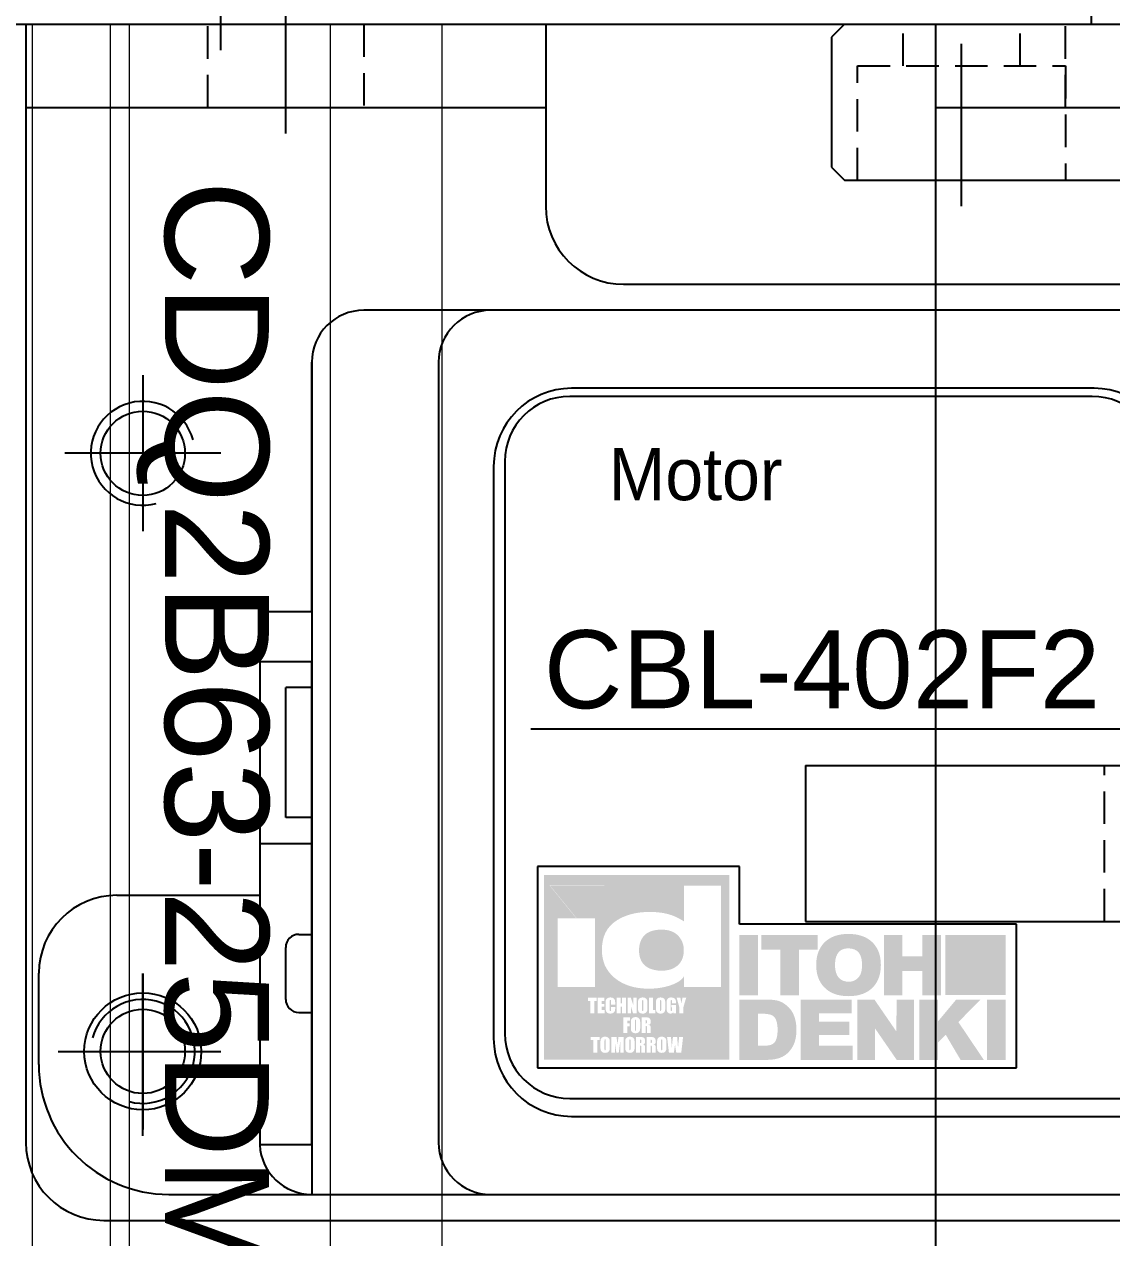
# Model space of a CAD drawing. Header units: inches. Extents: x 0 to 77285, y -118 to 40065.
# Drawn here: x 23759.43 to 23801.27, y 2484.17 to 2530.84 of the extents above; entities that cross this region are included whole.
import ezdxf
from ezdxf.enums import TextEntityAlignment as Align

# ---------------------------------------------------------------- set-up
doc = ezdxf.new("R2010")
doc.units = ezdxf.units.IN
doc.header["$LTSCALE"] = 5
doc.header["$MEASUREMENT"] = 0
doc.linetypes.add('CENTER', pattern=[2, 1.25, -0.25, 0.25, -0.25])
doc.linetypes.add('HIDDEN', pattern=[0.375, 0.25, -0.125])
for name, color, linetype in [('11', 1, 'CENTER'), ('22', 2, 'HIDDEN'), ('44', 4, 'Continuous'), ('77', 40, 'HIDDEN'), ('99', 181, 'Continuous'), ('BOM-T', 4, 'Continuous'), ('T', 3, 'Continuous'), ('Y', 60, 'Continuous')]:
    doc.layers.add(name, color=color, linetype=linetype)
doc.layers.add('88', color=35, linetype='Continuous', lineweight=5)
doc.styles.add('SCI', font='')
doc.styles.get("Standard").update_dxf_attribs({"font": 'arial.ttf'})
doc.styles.get('SCI').set_extended_font_data('Gulim')

# ---------------------------------------------------------------- blocks, each defined once
blk = doc.blocks.new('A$C362a6d6b')
for p, q in [((-15, 0), (15, 0)), ((-15, 0), (-15, -6)), ((15, 0), (15, -6)), ((-15, -6), (15, -6))]:
    blk.add_line(p, q)
at = {"layer": '11'}
blk.add_line((0, 1), (0, -7), dxfattribs=at)
at = {"layer": '22'}
for p, q in [((-3.5, -6), (-3.5, 0)), ((3.5, 0), (3.5, -6))]:
    blk.add_line(p, q, dxfattribs=at)
blk = doc.blocks.new('A$C323c1dae')
for p, q in [((-38.5, 0), (38.5, 0)), ((-38.5, 0), (38.5, 0)), ((22.75, 0), (22.75, -71)), ((25.75, 0), (25.75, -71)), ((26.479, 0), (26.479, -71)), ((34.205, 0), (34.205, -71)), ((38.5, 0), (38.5, -71)), ((38.5, 0), (38.5, -71))]:
    blk.add_line(p, q)
at = {"layer": 'BOM-T', "color": 4}
blk.add_text('CDQ2B63-25DMZ-A93L', height=4, rotation=270, dxfattribs=at).set_placement((29.852, -6), align=Align.MIDDLE_LEFT)
blk = doc.blocks.new('A$Ccf0fb916')
for p, q in [((-24, 5.5), (-23.5, 6)), ((-23.5, 6), (23.5, 6)), ((-24, 0.5), (-24, 5.5)), ((-23.5, 0), (-24, 0.5))]:
    blk.add_line(p, q)
at = {"layer": '11'}
blk.add_line((-19, 7), (-19, -1), dxfattribs=at)
at = {"layer": '22'}
for p, q in [((-23, 6), (-23, 1.6)), ((-15, 1.6), (-15, 6)), ((-23, 1.6), (-15, 1.6)), ((-21.25, 1.6), (-21.25, 0)), ((-16.75, 1.6), (-16.75, 0))]:
    blk.add_line(p, q, dxfattribs=at)
blk = doc.blocks.new('A$C8b1ceeae')
for p, q in [((-10, 0), (10, 0)), ((-10, 0), (-10, -43)), ((10, 0), (10, -7)), ((-10, -3.2), (10, -3.2)), ((13, -10), (97, -10)), ((-7, -46), (117, -46))]:
    blk.add_line(p, q)
for centre in [(-5.5, -16.5), (-5.5, -39.5)]:
    blk.add_circle(centre, 1.621)
for centre in [(13, -7), (-7, -43)]:
    blk.add_arc(centre, 3, 180, 270)
at = {"layer": '11'}
for p, q in [((0, -4.2), (0, 1)), ((-5.5, -13.5), (-5.5, -19.5)), ((-2.5, -16.5), (-8.5, -16.5)), ((-5.5, -36.5), (-5.5, -42.5)), ((-8.5, -39.5), (-2.5, -39.5))]:
    blk.add_line(p, q, dxfattribs=at)
at = {"layer": '22'}
for p, q in [((-3, -3.2), (-3, 0)), ((3, 0), (3, -3.2))]:
    blk.add_line(p, q, dxfattribs=at)
at = {"layer": 'T'}
for centre, start, end in [((-5.5, -16.5), 15, 285), ((-5.5, -39.5), 255, 165)]:
    blk.add_arc(centre, 2, start, end, dxfattribs=at)
blk = doc.blocks.new('A$C9c3b0687E')
h = blk.add_hatch(color=256)
edge = h.paths.add_edge_path(flags=16)
edge.add_spline(control_points=[(17.76, 6.383), (17.76, 6.383), (15.649, 6.383), (15.649, 6.383), (15.649, 6.383), (16.673, 5.127), (16.673, 5.127), (16.673, 5.127), (17.76, 6.383), (17.76, 6.383)], knot_values=[0, 0, 0, 0, 1, 1, 1, 2, 2, 2, 3, 3, 3, 3], degree=3, periodic=0)
edge = h.paths.add_edge_path(flags=16)
edge.add_spline(control_points=[(22.247, 2.476), (22.247, 2.476), (22.247, 6.379), (22.247, 6.379), (22.247, 6.379), (20.825, 6.379), (20.825, 6.379), (20.825, 6.379), (20.825, 4.998), (20.825, 4.998), (20.652, 5.102), (20.498, 5.184), (20.344, 5.238), (20.103, 5.32), (19.821, 5.363), (19.504, 5.363), (18.998, 5.363), (18.578, 5.254), (18.243, 5.042), (17.832, 4.786), (17.664, 4.398), (17.664, 3.902), (17.664, 3.466), (17.806, 3.119), (18.141, 2.835), (18.475, 2.552), (18.921, 2.411), (19.469, 2.411), (19.821, 2.411), (20.138, 2.47), (20.421, 2.585), (20.592, 2.656), (20.755, 2.759), (20.82, 2.89), (20.82, 2.89), (20.82, 2.476), (20.82, 2.476), (20.82, 2.476), (22.247, 2.476), (22.247, 2.476)], knot_values=[0, 0, 0, 0, 1, 1, 1, 2, 2, 2, 3, 3, 3, 4, 4, 4, 5, 5, 5, 6, 6, 6, 7, 7, 7, 8, 8, 8, 9, 9, 9, 10, 10, 10, 11, 11, 11, 12, 12, 12, 13, 13, 13, 13], degree=3, periodic=0)
edge = h.paths.add_edge_path(flags=16)
edge.add_spline(control_points=[(20.592, 4.454), (20.438, 4.606), (20.232, 4.682), (19.958, 4.682), (19.666, 4.682), (19.452, 4.611), (19.306, 4.47), (19.161, 4.323), (19.092, 4.127), (19.092, 3.882), (19.092, 3.566), (19.212, 3.342), (19.443, 3.217), (19.589, 3.141), (19.761, 3.103), (19.958, 3.103), (20.164, 3.103), (20.344, 3.146), (20.489, 3.239), (20.704, 3.375), (20.815, 3.593), (20.815, 3.892), (20.815, 4.116), (20.738, 4.301), (20.592, 4.454)], knot_values=[0, 0, 0, 0, 1, 1, 1, 2, 2, 2, 3, 3, 3, 4, 4, 4, 5, 5, 5, 6, 6, 6, 7, 7, 7, 8, 8, 8, 8], degree=3, periodic=0)
edge = h.paths.add_edge_path(flags=16)
edge.add_spline(control_points=[(15.957, 2.474), (15.957, 2.474), (17.397, 2.474), (17.397, 2.474), (17.397, 2.474), (17.397, 5.12), (17.397, 5.12), (17.397, 5.12), (15.957, 5.12), (15.957, 5.12), (15.957, 5.12), (15.957, 2.474), (15.957, 2.474)], knot_values=[0, 0, 0, 0, 1, 1, 1, 2, 2, 2, 3, 3, 3, 4, 4, 4, 4], degree=3, periodic=0)
edge = h.paths.add_edge_path(flags=16)
edge.add_spline(control_points=[(20.635, 0.552), (20.616, 0.414), (20.602, 0.272), (20.592, 0.127), (20.592, 0.127), (20.574, 0.355), (20.574, 0.355), (20.564, 0.468), (20.559, 0.534), (20.558, 0.552), (20.558, 0.552), (20.397, 0.552), (20.397, 0.552), (20.375, 0.383), (20.36, 0.246), (20.354, 0.142), (20.354, 0.142), (20.338, 0.344), (20.338, 0.344), (20.338, 0.344), (20.322, 0.552), (20.322, 0.552), (20.322, 0.552), (20.171, 0.552), (20.171, 0.552), (20.171, 0.552), (20.241, -0.045), (20.241, -0.045), (20.241, -0.045), (20.433, -0.045), (20.433, -0.045), (20.455, 0.114), (20.47, 0.218), (20.477, 0.269), (20.491, 0.151), (20.506, 0.047), (20.524, -0.045), (20.524, -0.045), (20.717, -0.045), (20.717, -0.045), (20.717, -0.045), (20.786, 0.552), (20.786, 0.552), (20.786, 0.552), (20.635, 0.552), (20.635, 0.552)], knot_values=[0, 0, 0, 0, 1, 1, 1, 2, 2, 2, 3, 3, 3, 4, 4, 4, 5, 5, 5, 6, 6, 6, 7, 7, 7, 8, 8, 8, 9, 9, 9, 10, 10, 10, 11, 11, 11, 12, 12, 12, 13, 13, 13, 14, 14, 14, 15, 15, 15, 15], degree=3, periodic=0)
edge = h.paths.add_edge_path(flags=16)
edge.add_spline(control_points=[(20.145, 0.304), (20.145, 0.366), (20.144, 0.409), (20.141, 0.433), (20.138, 0.458), (20.129, 0.481), (20.113, 0.501), (20.098, 0.522), (20.077, 0.538), (20.052, 0.548), (20.026, 0.559), (19.997, 0.564), (19.965, 0.564), (19.932, 0.564), (19.902, 0.559), (19.877, 0.548), (19.851, 0.536), (19.831, 0.521), (19.816, 0.5), (19.802, 0.479), (19.793, 0.457), (19.79, 0.432), (19.787, 0.407), (19.786, 0.364), (19.786, 0.304), (19.786, 0.304), (19.786, 0.203), (19.786, 0.203), (19.786, 0.141), (19.787, 0.098), (19.79, 0.074), (19.793, 0.049), (19.802, 0.026), (19.818, 0.006), (19.833, -0.015), (19.854, -0.031), (19.879, -0.041), (19.905, -0.052), (19.933, -0.057), (19.965, -0.057), (19.999, -0.057), (20.029, -0.052), (20.054, -0.041), (20.079, -0.029), (20.099, -0.014), (20.114, 0.007), (20.129, 0.028), (20.138, 0.05), (20.141, 0.075), (20.144, 0.1), (20.145, 0.143), (20.145, 0.203), (20.145, 0.203), (20.145, 0.304), (20.145, 0.304)], knot_values=[0, 0, 0, 0, 1, 1, 1, 2, 2, 2, 3, 3, 3, 4, 4, 4, 5, 5, 5, 6, 6, 6, 7, 7, 7, 8, 8, 8, 9, 9, 9, 10, 10, 10, 11, 11, 11, 12, 12, 12, 13, 13, 13, 14, 14, 14, 15, 15, 15, 16, 16, 16, 17, 17, 17, 18, 18, 18, 18], degree=3, periodic=0)
edge = h.paths.add_edge_path(flags=16)
edge.add_spline(control_points=[(19.99, 0.398), (19.99, 0.426), (19.988, 0.444), (19.985, 0.452), (19.982, 0.459), (19.976, 0.463), (19.966, 0.463), (19.958, 0.463), (19.952, 0.46), (19.947, 0.454), (19.943, 0.448), (19.941, 0.429), (19.941, 0.398), (19.941, 0.398), (19.941, 0.12), (19.941, 0.12), (19.941, 0.085), (19.942, 0.064), (19.945, 0.056), (19.948, 0.048), (19.955, 0.044), (19.965, 0.044), (19.976, 0.044), (19.982, 0.048), (19.986, 0.058), (19.988, 0.067), (19.99, 0.089), (19.99, 0.124), (19.99, 0.124), (19.99, 0.398), (19.99, 0.398)], knot_values=[0, 0, 0, 0, 1, 1, 1, 2, 2, 2, 3, 3, 3, 4, 4, 4, 5, 5, 5, 6, 6, 6, 7, 7, 7, 8, 8, 8, 9, 9, 9, 10, 10, 10, 10], degree=3, periodic=0)
edge = h.paths.add_edge_path(flags=16)
edge.add_spline(control_points=[(19.385, -0.045), (19.385, -0.045), (19.54, -0.045), (19.54, -0.045), (19.54, -0.045), (19.54, 0.224), (19.54, 0.224), (19.561, 0.224), (19.574, 0.22), (19.579, 0.212), (19.584, 0.205), (19.586, 0.185), (19.586, 0.153), (19.586, 0.153), (19.586, -0.045), (19.586, -0.045), (19.586, -0.045), (19.731, -0.045), (19.731, -0.045), (19.731, -0.045), (19.731, 0.112), (19.731, 0.112), (19.731, 0.16), (19.729, 0.19), (19.727, 0.2), (19.724, 0.211), (19.717, 0.223), (19.707, 0.235), (19.696, 0.248), (19.676, 0.258), (19.645, 0.266), (19.679, 0.269), (19.702, 0.279), (19.713, 0.295), (19.725, 0.311), (19.731, 0.342), (19.731, 0.388), (19.731, 0.439), (19.722, 0.477), (19.706, 0.5), (19.69, 0.523), (19.669, 0.538), (19.643, 0.543), (19.617, 0.549), (19.567, 0.552), (19.494, 0.552), (19.494, 0.552), (19.385, 0.552), (19.385, 0.552), (19.385, 0.552), (19.385, -0.045), (19.385, -0.045)], knot_values=[0, 0, 0, 0, 1, 1, 1, 2, 2, 2, 3, 3, 3, 4, 4, 4, 5, 5, 5, 6, 6, 6, 7, 7, 7, 8, 8, 8, 9, 9, 9, 10, 10, 10, 11, 11, 11, 12, 12, 12, 13, 13, 13, 14, 14, 14, 15, 15, 15, 16, 16, 16, 17, 17, 17, 17], degree=3, periodic=0)
edge = h.paths.add_edge_path()
edge.add_spline(control_points=[(19.576, 0.441), (19.583, 0.435), (19.586, 0.422), (19.586, 0.403), (19.586, 0.403), (19.586, 0.37), (19.586, 0.37), (19.586, 0.344), (19.583, 0.328), (19.576, 0.323), (19.569, 0.319), (19.557, 0.316), (19.54, 0.316), (19.54, 0.316), (19.54, 0.45), (19.54, 0.45), (19.557, 0.45), (19.57, 0.447), (19.576, 0.441)], knot_values=[0, 0, 0, 0, 1, 1, 1, 2, 2, 2, 3, 3, 3, 4, 4, 4, 5, 5, 5, 6, 6, 6, 6], degree=3, periodic=0)
edge = h.paths.add_edge_path(flags=16)
edge.add_spline(control_points=[(18.978, -0.045), (18.978, -0.045), (19.133, -0.045), (19.133, -0.045), (19.133, -0.045), (19.133, 0.224), (19.133, 0.224), (19.154, 0.224), (19.167, 0.22), (19.172, 0.212), (19.177, 0.205), (19.18, 0.185), (19.18, 0.153), (19.18, 0.153), (19.18, -0.045), (19.18, -0.045), (19.18, -0.045), (19.324, -0.045), (19.324, -0.045), (19.324, -0.045), (19.324, 0.112), (19.324, 0.112), (19.324, 0.16), (19.323, 0.19), (19.32, 0.2), (19.318, 0.211), (19.311, 0.223), (19.3, 0.235), (19.29, 0.248), (19.269, 0.258), (19.239, 0.266), (19.272, 0.269), (19.295, 0.279), (19.307, 0.295), (19.318, 0.311), (19.324, 0.342), (19.324, 0.388), (19.324, 0.439), (19.316, 0.477), (19.3, 0.5), (19.283, 0.523), (19.262, 0.538), (19.236, 0.543), (19.21, 0.549), (19.161, 0.552), (19.088, 0.552), (19.088, 0.552), (18.978, 0.552), (18.978, 0.552), (18.978, 0.552), (18.978, -0.045), (18.978, -0.045)], knot_values=[0, 0, 0, 0, 1, 1, 1, 2, 2, 2, 3, 3, 3, 4, 4, 4, 5, 5, 5, 6, 6, 6, 7, 7, 7, 8, 8, 8, 9, 9, 9, 10, 10, 10, 11, 11, 11, 12, 12, 12, 13, 13, 13, 14, 14, 14, 15, 15, 15, 16, 16, 16, 17, 17, 17, 17], degree=3, periodic=0)
edge = h.paths.add_edge_path()
edge.add_spline(control_points=[(19.17, 0.441), (19.176, 0.435), (19.18, 0.422), (19.18, 0.403), (19.18, 0.403), (19.18, 0.37), (19.18, 0.37), (19.18, 0.344), (19.176, 0.328), (19.169, 0.323), (19.162, 0.319), (19.15, 0.316), (19.133, 0.316), (19.133, 0.316), (19.133, 0.45), (19.133, 0.45), (19.151, 0.45), (19.163, 0.447), (19.17, 0.441)], knot_values=[0, 0, 0, 0, 1, 1, 1, 2, 2, 2, 3, 3, 3, 4, 4, 4, 5, 5, 5, 6, 6, 6, 6], degree=3, periodic=0)
edge = h.paths.add_edge_path(flags=16)
edge.add_spline(control_points=[(18.92, 0.304), (18.92, 0.366), (18.918, 0.409), (18.915, 0.433), (18.912, 0.458), (18.903, 0.481), (18.888, 0.501), (18.872, 0.522), (18.852, 0.538), (18.826, 0.548), (18.801, 0.559), (18.772, 0.564), (18.74, 0.564), (18.706, 0.564), (18.677, 0.559), (18.651, 0.548), (18.626, 0.536), (18.606, 0.521), (18.591, 0.5), (18.576, 0.479), (18.567, 0.457), (18.564, 0.432), (18.562, 0.407), (18.56, 0.364), (18.56, 0.304), (18.56, 0.304), (18.56, 0.203), (18.56, 0.203), (18.56, 0.141), (18.562, 0.098), (18.565, 0.074), (18.568, 0.049), (18.577, 0.026), (18.592, 0.006), (18.608, -0.015), (18.628, -0.031), (18.654, -0.041), (18.679, -0.052), (18.708, -0.057), (18.74, -0.057), (18.774, -0.057), (18.803, -0.052), (18.829, -0.041), (18.854, -0.029), (18.874, -0.014), (18.889, 0.007), (18.904, 0.028), (18.913, 0.05), (18.916, 0.075), (18.918, 0.1), (18.92, 0.143), (18.92, 0.203), (18.92, 0.203), (18.92, 0.304), (18.92, 0.304)], knot_values=[0, 0, 0, 0, 1, 1, 1, 2, 2, 2, 3, 3, 3, 4, 4, 4, 5, 5, 5, 6, 6, 6, 7, 7, 7, 8, 8, 8, 9, 9, 9, 10, 10, 10, 11, 11, 11, 12, 12, 12, 13, 13, 13, 14, 14, 14, 15, 15, 15, 16, 16, 16, 17, 17, 17, 18, 18, 18, 18], degree=3, periodic=0)
edge = h.paths.add_edge_path(flags=16)
edge.add_spline(control_points=[(18.764, 0.398), (18.764, 0.426), (18.763, 0.444), (18.76, 0.452), (18.757, 0.459), (18.75, 0.463), (18.741, 0.463), (18.733, 0.463), (18.726, 0.46), (18.722, 0.454), (18.718, 0.448), (18.716, 0.429), (18.716, 0.398), (18.716, 0.398), (18.716, 0.12), (18.716, 0.12), (18.716, 0.085), (18.717, 0.064), (18.72, 0.056), (18.723, 0.048), (18.729, 0.044), (18.74, 0.044), (18.75, 0.044), (18.757, 0.048), (18.76, 0.058), (18.763, 0.067), (18.764, 0.089), (18.764, 0.124), (18.764, 0.124), (18.764, 0.398), (18.764, 0.398)], knot_values=[0, 0, 0, 0, 1, 1, 1, 2, 2, 2, 3, 3, 3, 4, 4, 4, 5, 5, 5, 6, 6, 6, 7, 7, 7, 8, 8, 8, 9, 9, 9, 10, 10, 10, 10], degree=3, periodic=0)
edge = h.paths.add_edge_path(flags=16)
edge.add_spline(control_points=[(18.3, 0.552), (18.3, 0.552), (18.265, 0.273), (18.265, 0.273), (18.265, 0.273), (18.243, 0.425), (18.243, 0.425), (18.236, 0.473), (18.23, 0.516), (18.224, 0.552), (18.224, 0.552), (18.025, 0.552), (18.025, 0.552), (18.025, 0.552), (18.025, -0.045), (18.025, -0.045), (18.025, -0.045), (18.161, -0.045), (18.161, -0.045), (18.161, -0.045), (18.162, 0.35), (18.162, 0.35), (18.162, 0.35), (18.218, -0.045), (18.218, -0.045), (18.218, -0.045), (18.312, -0.045), (18.312, -0.045), (18.312, -0.045), (18.366, 0.358), (18.366, 0.358), (18.366, 0.358), (18.366, -0.045), (18.366, -0.045), (18.366, -0.045), (18.503, -0.045), (18.503, -0.045), (18.503, -0.045), (18.503, 0.552), (18.503, 0.552), (18.503, 0.552), (18.3, 0.552), (18.3, 0.552)], knot_values=[0, 0, 0, 0, 1, 1, 1, 2, 2, 2, 3, 3, 3, 4, 4, 4, 5, 5, 5, 6, 6, 6, 7, 7, 7, 8, 8, 8, 9, 9, 9, 10, 10, 10, 11, 11, 11, 12, 12, 12, 13, 13, 13, 14, 14, 14, 14], degree=3, periodic=0)
edge = h.paths.add_edge_path(flags=16)
edge.add_spline(control_points=[(17.966, 0.304), (17.966, 0.366), (17.965, 0.409), (17.962, 0.433), (17.959, 0.458), (17.95, 0.481), (17.934, 0.501), (17.919, 0.522), (17.898, 0.538), (17.873, 0.548), (17.847, 0.559), (17.819, 0.564), (17.787, 0.564), (17.753, 0.564), (17.723, 0.559), (17.698, 0.548), (17.673, 0.536), (17.652, 0.521), (17.638, 0.5), (17.623, 0.479), (17.614, 0.457), (17.611, 0.432), (17.608, 0.407), (17.607, 0.364), (17.607, 0.304), (17.607, 0.304), (17.607, 0.203), (17.607, 0.203), (17.607, 0.141), (17.608, 0.098), (17.611, 0.074), (17.614, 0.049), (17.623, 0.026), (17.639, 0.006), (17.654, -0.015), (17.675, -0.031), (17.7, -0.041), (17.726, -0.052), (17.755, -0.057), (17.787, -0.057), (17.82, -0.057), (17.85, -0.052), (17.875, -0.041), (17.9, -0.029), (17.921, -0.014), (17.936, 0.007), (17.95, 0.028), (17.959, 0.05), (17.962, 0.075), (17.965, 0.1), (17.966, 0.143), (17.966, 0.203), (17.966, 0.203), (17.966, 0.304), (17.966, 0.304)], knot_values=[0, 0, 0, 0, 1, 1, 1, 2, 2, 2, 3, 3, 3, 4, 4, 4, 5, 5, 5, 6, 6, 6, 7, 7, 7, 8, 8, 8, 9, 9, 9, 10, 10, 10, 11, 11, 11, 12, 12, 12, 13, 13, 13, 14, 14, 14, 15, 15, 15, 16, 16, 16, 17, 17, 17, 18, 18, 18, 18], degree=3, periodic=0)
edge = h.paths.add_edge_path(flags=16)
edge.add_spline(control_points=[(17.811, 0.398), (17.811, 0.426), (17.81, 0.444), (17.806, 0.452), (17.803, 0.459), (17.797, 0.463), (17.787, 0.463), (17.779, 0.463), (17.773, 0.46), (17.769, 0.454), (17.764, 0.448), (17.762, 0.429), (17.762, 0.398), (17.762, 0.398), (17.762, 0.12), (17.762, 0.12), (17.762, 0.085), (17.763, 0.064), (17.766, 0.056), (17.769, 0.048), (17.776, 0.044), (17.786, 0.044), (17.797, 0.044), (17.804, 0.048), (17.807, 0.058), (17.81, 0.067), (17.811, 0.089), (17.811, 0.124), (17.811, 0.124), (17.811, 0.398), (17.811, 0.398)], knot_values=[0, 0, 0, 0, 1, 1, 1, 2, 2, 2, 3, 3, 3, 4, 4, 4, 5, 5, 5, 6, 6, 6, 7, 7, 7, 8, 8, 8, 9, 9, 9, 10, 10, 10, 10], degree=3, periodic=0)
edge = h.paths.add_edge_path(flags=16)
edge.add_spline(control_points=[(17.237, 0.552), (17.237, 0.552), (17.237, 0.432), (17.237, 0.432), (17.237, 0.432), (17.328, 0.432), (17.328, 0.432), (17.328, 0.432), (17.328, -0.045), (17.328, -0.045), (17.328, -0.045), (17.484, -0.045), (17.484, -0.045), (17.484, -0.045), (17.484, 0.432), (17.484, 0.432), (17.484, 0.432), (17.576, 0.432), (17.576, 0.432), (17.576, 0.432), (17.576, 0.552), (17.576, 0.552), (17.576, 0.552), (17.237, 0.552), (17.237, 0.552)], knot_values=[0, 0, 0, 0, 1, 1, 1, 2, 2, 2, 3, 3, 3, 4, 4, 4, 5, 5, 5, 6, 6, 6, 7, 7, 7, 8, 8, 8, 8], degree=3, periodic=0)
edge = h.paths.add_edge_path(flags=16)
edge.add_spline(control_points=[(19.194, 0.71), (19.194, 0.71), (19.35, 0.71), (19.35, 0.71), (19.35, 0.71), (19.35, 0.978), (19.35, 0.978), (19.371, 0.978), (19.384, 0.974), (19.389, 0.967), (19.394, 0.959), (19.396, 0.94), (19.396, 0.908), (19.396, 0.908), (19.396, 0.71), (19.396, 0.71), (19.396, 0.71), (19.54, 0.71), (19.54, 0.71), (19.54, 0.71), (19.54, 0.867), (19.54, 0.867), (19.54, 0.915), (19.539, 0.944), (19.537, 0.955), (19.534, 0.966), (19.527, 0.977), (19.517, 0.99), (19.506, 1.003), (19.486, 1.013), (19.455, 1.021), (19.489, 1.024), (19.511, 1.033), (19.523, 1.049), (19.535, 1.065), (19.54, 1.097), (19.54, 1.143), (19.54, 1.194), (19.532, 1.231), (19.516, 1.255), (19.5, 1.278), (19.478, 1.292), (19.453, 1.298), (19.427, 1.304), (19.377, 1.307), (19.304, 1.307), (19.304, 1.307), (19.194, 1.307), (19.194, 1.307), (19.194, 1.307), (19.194, 0.71), (19.194, 0.71)], knot_values=[0, 0, 0, 0, 1, 1, 1, 2, 2, 2, 3, 3, 3, 4, 4, 4, 5, 5, 5, 6, 6, 6, 7, 7, 7, 8, 8, 8, 9, 9, 9, 10, 10, 10, 11, 11, 11, 12, 12, 12, 13, 13, 13, 14, 14, 14, 15, 15, 15, 16, 16, 16, 17, 17, 17, 17], degree=3, periodic=0)
edge = h.paths.add_edge_path(flags=16)
edge.add_spline(control_points=[(19.35, 1.204), (19.35, 1.204), (19.35, 1.071), (19.35, 1.071), (19.367, 1.071), (19.379, 1.073), (19.386, 1.078), (19.393, 1.083), (19.396, 1.099), (19.396, 1.125), (19.396, 1.125), (19.396, 1.158), (19.396, 1.158), (19.396, 1.177), (19.393, 1.19), (19.386, 1.195), (19.379, 1.201), (19.367, 1.204), (19.35, 1.204)], knot_values=[0, 0, 0, 0, 1, 1, 1, 2, 2, 2, 3, 3, 3, 4, 4, 4, 5, 5, 5, 6, 6, 6, 6], degree=3, periodic=0)
edge = h.paths.add_edge_path(flags=16)
edge.add_spline(control_points=[(19.136, 1.059), (19.136, 1.121), (19.135, 1.164), (19.132, 1.188), (19.129, 1.213), (19.119, 1.235), (19.104, 1.256), (19.088, 1.277), (19.068, 1.293), (19.043, 1.303), (19.017, 1.314), (18.988, 1.319), (18.956, 1.319), (18.923, 1.319), (18.893, 1.313), (18.868, 1.302), (18.842, 1.291), (18.822, 1.275), (18.807, 1.255), (18.792, 1.234), (18.784, 1.211), (18.781, 1.187), (18.778, 1.162), (18.777, 1.119), (18.777, 1.059), (18.777, 1.059), (18.777, 0.957), (18.777, 0.957), (18.777, 0.896), (18.778, 0.853), (18.781, 0.828), (18.784, 0.804), (18.793, 0.781), (18.809, 0.76), (18.824, 0.739), (18.845, 0.724), (18.87, 0.713), (18.896, 0.703), (18.924, 0.698), (18.956, 0.698), (18.99, 0.698), (19.02, 0.703), (19.045, 0.714), (19.07, 0.725), (19.09, 0.741), (19.105, 0.762), (19.12, 0.782), (19.129, 0.805), (19.132, 0.83), (19.135, 0.855), (19.136, 0.897), (19.136, 0.957), (19.136, 0.957), (19.136, 1.059), (19.136, 1.059)], knot_values=[0, 0, 0, 0, 1, 1, 1, 2, 2, 2, 3, 3, 3, 4, 4, 4, 5, 5, 5, 6, 6, 6, 7, 7, 7, 8, 8, 8, 9, 9, 9, 10, 10, 10, 11, 11, 11, 12, 12, 12, 13, 13, 13, 14, 14, 14, 15, 15, 15, 16, 16, 16, 17, 17, 17, 18, 18, 18, 18], degree=3, periodic=0)
edge = h.paths.add_edge_path(flags=16)
edge.add_spline(control_points=[(18.981, 1.153), (18.981, 1.181), (18.979, 1.199), (18.976, 1.206), (18.973, 1.214), (18.967, 1.218), (18.957, 1.218), (18.949, 1.218), (18.943, 1.215), (18.938, 1.209), (18.934, 1.202), (18.932, 1.184), (18.932, 1.153), (18.932, 1.153), (18.932, 0.875), (18.932, 0.875), (18.932, 0.84), (18.933, 0.819), (18.936, 0.811), (18.939, 0.803), (18.946, 0.799), (18.956, 0.799), (18.967, 0.799), (18.973, 0.803), (18.976, 0.813), (18.979, 0.822), (18.981, 0.844), (18.981, 0.879), (18.981, 0.879), (18.981, 1.153), (18.981, 1.153)], knot_values=[0, 0, 0, 0, 1, 1, 1, 2, 2, 2, 3, 3, 3, 4, 4, 4, 5, 5, 5, 6, 6, 6, 7, 7, 7, 8, 8, 8, 9, 9, 9, 10, 10, 10, 10], degree=3, periodic=0)
edge = h.paths.add_edge_path(flags=16)
edge.add_spline(control_points=[(18.482, 0.71), (18.482, 0.71), (18.637, 0.71), (18.637, 0.71), (18.637, 0.71), (18.637, 0.961), (18.637, 0.961), (18.637, 0.961), (18.731, 0.961), (18.731, 0.961), (18.731, 0.961), (18.731, 1.074), (18.731, 1.074), (18.731, 1.074), (18.637, 1.074), (18.637, 1.074), (18.637, 1.074), (18.637, 1.187), (18.637, 1.187), (18.637, 1.187), (18.743, 1.187), (18.743, 1.187), (18.743, 1.187), (18.743, 1.307), (18.743, 1.307), (18.743, 1.307), (18.482, 1.307), (18.482, 1.307), (18.482, 1.307), (18.482, 0.71), (18.482, 0.71)], knot_values=[0, 0, 0, 0, 1, 1, 1, 2, 2, 2, 3, 3, 3, 4, 4, 4, 5, 5, 5, 6, 6, 6, 7, 7, 7, 8, 8, 8, 9, 9, 9, 10, 10, 10, 10], degree=3, periodic=0)
edge = h.paths.add_edge_path(flags=16)
edge.add_spline(control_points=[(20.763, 2.061), (20.743, 1.967), (20.729, 1.889), (20.72, 1.825), (20.716, 1.866), (20.704, 1.944), (20.682, 2.061), (20.682, 2.061), (20.539, 2.061), (20.539, 2.061), (20.539, 2.061), (20.648, 1.681), (20.648, 1.681), (20.648, 1.681), (20.648, 1.465), (20.648, 1.465), (20.648, 1.465), (20.793, 1.465), (20.793, 1.465), (20.793, 1.465), (20.793, 1.681), (20.793, 1.681), (20.793, 1.681), (20.906, 2.061), (20.906, 2.061), (20.906, 2.061), (20.763, 2.061), (20.763, 2.061)], knot_values=[0, 0, 0, 0, 1, 1, 1, 2, 2, 2, 3, 3, 3, 4, 4, 4, 5, 5, 5, 6, 6, 6, 7, 7, 7, 8, 8, 8, 9, 9, 9, 9], degree=3, periodic=0)
edge = h.paths.add_edge_path(flags=16)
edge.add_spline(control_points=[(20.514, 1.868), (20.514, 1.917), (20.509, 1.954), (20.5, 1.979), (20.491, 2.005), (20.472, 2.027), (20.442, 2.046), (20.412, 2.064), (20.374, 2.074), (20.328, 2.074), (20.282, 2.074), (20.244, 2.063), (20.215, 2.041), (20.186, 2.02), (20.168, 1.996), (20.162, 1.97), (20.156, 1.945), (20.153, 1.903), (20.153, 1.846), (20.153, 1.846), (20.153, 1.669), (20.153, 1.669), (20.153, 1.628), (20.155, 1.598), (20.158, 1.577), (20.16, 1.557), (20.168, 1.537), (20.18, 1.518), (20.191, 1.5), (20.209, 1.484), (20.231, 1.471), (20.254, 1.459), (20.279, 1.453), (20.305, 1.453), (20.327, 1.453), (20.346, 1.457), (20.362, 1.466), (20.378, 1.475), (20.391, 1.489), (20.402, 1.508), (20.402, 1.508), (20.416, 1.465), (20.416, 1.465), (20.416, 1.465), (20.514, 1.465), (20.514, 1.465), (20.514, 1.465), (20.514, 1.785), (20.514, 1.785), (20.514, 1.785), (20.333, 1.785), (20.333, 1.785), (20.333, 1.785), (20.333, 1.694), (20.333, 1.694), (20.333, 1.694), (20.363, 1.694), (20.363, 1.694), (20.363, 1.694), (20.363, 1.623), (20.363, 1.623), (20.363, 1.596), (20.361, 1.577), (20.357, 1.568), (20.353, 1.558), (20.345, 1.553), (20.334, 1.553), (20.324, 1.553), (20.317, 1.558), (20.313, 1.566), (20.31, 1.575), (20.308, 1.592), (20.308, 1.619), (20.308, 1.619), (20.308, 1.905), (20.308, 1.905), (20.308, 1.935), (20.31, 1.954), (20.314, 1.962), (20.317, 1.969), (20.324, 1.973), (20.333, 1.973), (20.344, 1.973), (20.351, 1.969), (20.354, 1.96), (20.357, 1.951), (20.359, 1.93), (20.359, 1.896), (20.359, 1.896), (20.359, 1.842), (20.359, 1.842), (20.359, 1.842), (20.514, 1.842), (20.514, 1.842), (20.514, 1.842), (20.514, 1.868), (20.514, 1.868)], knot_values=[0, 0, 0, 0, 1, 1, 1, 2, 2, 2, 3, 3, 3, 4, 4, 4, 5, 5, 5, 6, 6, 6, 7, 7, 7, 8, 8, 8, 9, 9, 9, 10, 10, 10, 11, 11, 11, 12, 12, 12, 13, 13, 13, 14, 14, 14, 15, 15, 15, 16, 16, 16, 17, 17, 17, 18, 18, 18, 19, 19, 19, 20, 20, 20, 21, 21, 21, 22, 22, 22, 23, 23, 23, 24, 24, 24, 25, 25, 25, 26, 26, 26, 27, 27, 27, 28, 28, 28, 29, 29, 29, 30, 30, 30, 31, 31, 31, 32, 32, 32, 32], degree=3, periodic=0)
edge = h.paths.add_edge_path(flags=16)
edge.add_spline(control_points=[(20.1, 1.814), (20.1, 1.875), (20.099, 1.918), (20.096, 1.943), (20.093, 1.967), (20.084, 1.99), (20.068, 2.011), (20.053, 2.032), (20.032, 2.048), (20.007, 2.058), (19.981, 2.068), (19.952, 2.074), (19.92, 2.074), (19.887, 2.074), (19.857, 2.068), (19.832, 2.057), (19.806, 2.046), (19.786, 2.03), (19.771, 2.01), (19.757, 1.989), (19.748, 1.966), (19.745, 1.941), (19.742, 1.916), (19.741, 1.874), (19.741, 1.814), (19.741, 1.814), (19.741, 1.712), (19.741, 1.712), (19.741, 1.651), (19.742, 1.608), (19.745, 1.583), (19.748, 1.559), (19.757, 1.536), (19.773, 1.515), (19.788, 1.494), (19.809, 1.479), (19.834, 1.468), (19.86, 1.458), (19.888, 1.453), (19.92, 1.453), (19.954, 1.453), (19.984, 1.458), (20.009, 1.469), (20.034, 1.48), (20.054, 1.496), (20.069, 1.517), (20.084, 1.537), (20.093, 1.56), (20.096, 1.585), (20.099, 1.61), (20.1, 1.652), (20.1, 1.712), (20.1, 1.712), (20.1, 1.814), (20.1, 1.814)], knot_values=[0, 0, 0, 0, 1, 1, 1, 2, 2, 2, 3, 3, 3, 4, 4, 4, 5, 5, 5, 6, 6, 6, 7, 7, 7, 8, 8, 8, 9, 9, 9, 10, 10, 10, 11, 11, 11, 12, 12, 12, 13, 13, 13, 14, 14, 14, 15, 15, 15, 16, 16, 16, 17, 17, 17, 18, 18, 18, 18], degree=3, periodic=0)
edge = h.paths.add_edge_path(flags=16)
edge.add_spline(control_points=[(19.945, 1.908), (19.945, 1.936), (19.943, 1.953), (19.94, 1.961), (19.937, 1.969), (19.931, 1.973), (19.921, 1.973), (19.913, 1.973), (19.907, 1.97), (19.902, 1.963), (19.898, 1.957), (19.896, 1.939), (19.896, 1.908), (19.896, 1.908), (19.896, 1.63), (19.896, 1.63), (19.896, 1.595), (19.897, 1.574), (19.9, 1.565), (19.903, 1.557), (19.91, 1.553), (19.92, 1.553), (19.931, 1.553), (19.938, 1.558), (19.94, 1.567), (19.943, 1.577), (19.945, 1.599), (19.945, 1.634), (19.945, 1.634), (19.945, 1.908), (19.945, 1.908)], knot_values=[0, 0, 0, 0, 1, 1, 1, 2, 2, 2, 3, 3, 3, 4, 4, 4, 5, 5, 5, 6, 6, 6, 7, 7, 7, 8, 8, 8, 9, 9, 9, 10, 10, 10, 10], degree=3, periodic=0)
edge = h.paths.add_edge_path(flags=16)
edge.add_spline(control_points=[(19.47, 2.061), (19.47, 2.061), (19.47, 1.465), (19.47, 1.465), (19.47, 1.465), (19.72, 1.465), (19.72, 1.465), (19.72, 1.465), (19.72, 1.585), (19.72, 1.585), (19.72, 1.585), (19.626, 1.585), (19.626, 1.585), (19.626, 1.585), (19.626, 2.061), (19.626, 2.061), (19.626, 2.061), (19.47, 2.061), (19.47, 2.061)], knot_values=[0, 0, 0, 0, 1, 1, 1, 2, 2, 2, 3, 3, 3, 4, 4, 4, 5, 5, 5, 6, 6, 6, 6], degree=3, periodic=0)
edge = h.paths.add_edge_path(flags=16)
edge.add_spline(control_points=[(19.412, 1.814), (19.412, 1.875), (19.411, 1.918), (19.408, 1.943), (19.405, 1.967), (19.396, 1.99), (19.38, 2.011), (19.365, 2.032), (19.344, 2.048), (19.319, 2.058), (19.293, 2.068), (19.264, 2.074), (19.232, 2.074), (19.199, 2.074), (19.169, 2.068), (19.144, 2.057), (19.118, 2.046), (19.098, 2.03), (19.083, 2.01), (19.069, 1.989), (19.06, 1.966), (19.057, 1.941), (19.054, 1.916), (19.053, 1.874), (19.053, 1.814), (19.053, 1.814), (19.053, 1.712), (19.053, 1.712), (19.053, 1.651), (19.054, 1.608), (19.057, 1.583), (19.06, 1.559), (19.069, 1.536), (19.085, 1.515), (19.1, 1.494), (19.121, 1.479), (19.146, 1.468), (19.172, 1.458), (19.2, 1.453), (19.232, 1.453), (19.266, 1.453), (19.296, 1.458), (19.321, 1.469), (19.346, 1.48), (19.366, 1.496), (19.381, 1.517), (19.396, 1.537), (19.405, 1.56), (19.408, 1.585), (19.411, 1.61), (19.412, 1.652), (19.412, 1.712), (19.412, 1.712), (19.412, 1.814), (19.412, 1.814)], knot_values=[0, 0, 0, 0, 1, 1, 1, 2, 2, 2, 3, 3, 3, 4, 4, 4, 5, 5, 5, 6, 6, 6, 7, 7, 7, 8, 8, 8, 9, 9, 9, 10, 10, 10, 11, 11, 11, 12, 12, 12, 13, 13, 13, 14, 14, 14, 15, 15, 15, 16, 16, 16, 17, 17, 17, 18, 18, 18, 18], degree=3, periodic=0)
edge = h.paths.add_edge_path(flags=16)
edge.add_spline(control_points=[(19.257, 1.908), (19.257, 1.936), (19.255, 1.953), (19.252, 1.961), (19.249, 1.969), (19.243, 1.973), (19.233, 1.973), (19.225, 1.973), (19.219, 1.97), (19.214, 1.963), (19.21, 1.957), (19.208, 1.939), (19.208, 1.908), (19.208, 1.908), (19.208, 1.63), (19.208, 1.63), (19.208, 1.595), (19.209, 1.574), (19.212, 1.565), (19.215, 1.557), (19.222, 1.553), (19.232, 1.553), (19.243, 1.553), (19.249, 1.558), (19.252, 1.567), (19.255, 1.577), (19.257, 1.599), (19.257, 1.634), (19.257, 1.634), (19.257, 1.908), (19.257, 1.908)], knot_values=[0, 0, 0, 0, 1, 1, 1, 2, 2, 2, 3, 3, 3, 4, 4, 4, 5, 5, 5, 6, 6, 6, 7, 7, 7, 8, 8, 8, 9, 9, 9, 10, 10, 10, 10], degree=3, periodic=0)
edge = h.paths.add_edge_path(flags=16)
edge.add_spline(control_points=[(18.866, 2.061), (18.866, 2.061), (18.866, 1.793), (18.866, 1.793), (18.866, 1.793), (18.779, 2.061), (18.779, 2.061), (18.779, 2.061), (18.649, 2.061), (18.649, 2.061), (18.649, 2.061), (18.649, 1.465), (18.649, 1.465), (18.649, 1.465), (18.779, 1.465), (18.779, 1.465), (18.779, 1.465), (18.779, 1.736), (18.779, 1.736), (18.779, 1.736), (18.859, 1.465), (18.859, 1.465), (18.859, 1.465), (18.995, 1.465), (18.995, 1.465), (18.995, 1.465), (18.995, 2.061), (18.995, 2.061), (18.995, 2.061), (18.866, 2.061), (18.866, 2.061)], knot_values=[0, 0, 0, 0, 1, 1, 1, 2, 2, 2, 3, 3, 3, 4, 4, 4, 5, 5, 5, 6, 6, 6, 7, 7, 7, 8, 8, 8, 9, 9, 9, 10, 10, 10, 10], degree=3, periodic=0)
edge = h.paths.add_edge_path(flags=16)
edge.add_spline(control_points=[(18.432, 2.061), (18.432, 2.061), (18.432, 1.848), (18.432, 1.848), (18.432, 1.848), (18.386, 1.848), (18.386, 1.848), (18.386, 1.848), (18.386, 2.061), (18.386, 2.061), (18.386, 2.061), (18.23, 2.061), (18.23, 2.061), (18.23, 2.061), (18.23, 1.465), (18.23, 1.465), (18.23, 1.465), (18.386, 1.465), (18.386, 1.465), (18.386, 1.465), (18.386, 1.715), (18.386, 1.715), (18.386, 1.715), (18.432, 1.715), (18.432, 1.715), (18.432, 1.715), (18.432, 1.465), (18.432, 1.465), (18.432, 1.465), (18.587, 1.465), (18.587, 1.465), (18.587, 1.465), (18.587, 2.061), (18.587, 2.061), (18.587, 2.061), (18.432, 2.061), (18.432, 2.061)], knot_values=[0, 0, 0, 0, 1, 1, 1, 2, 2, 2, 3, 3, 3, 4, 4, 4, 5, 5, 5, 6, 6, 6, 7, 7, 7, 8, 8, 8, 9, 9, 9, 10, 10, 10, 11, 11, 11, 12, 12, 12, 12], degree=3, periodic=0)
edge = h.paths.add_edge_path(flags=16)
edge.add_spline(control_points=[(18.175, 1.858), (18.175, 1.914), (18.17, 1.955), (18.161, 1.981), (18.151, 2.007), (18.132, 2.029), (18.102, 2.047), (18.072, 2.065), (18.034, 2.074), (17.988, 2.074), (17.955, 2.074), (17.925, 2.068), (17.899, 2.056), (17.873, 2.045), (17.852, 2.029), (17.838, 2.01), (17.823, 1.99), (17.814, 1.969), (17.811, 1.948), (17.808, 1.926), (17.807, 1.894), (17.807, 1.851), (17.807, 1.851), (17.807, 1.677), (17.807, 1.677), (17.807, 1.618), (17.812, 1.575), (17.821, 1.545), (17.831, 1.516), (17.85, 1.494), (17.88, 1.477), (17.91, 1.461), (17.947, 1.453), (17.993, 1.453), (18.037, 1.453), (18.074, 1.462), (18.103, 1.482), (18.133, 1.501), (18.153, 1.524), (18.162, 1.55), (18.17, 1.576), (18.175, 1.619), (18.175, 1.681), (18.175, 1.681), (18.175, 1.705), (18.175, 1.705), (18.175, 1.705), (18.019, 1.705), (18.019, 1.705), (18.019, 1.705), (18.019, 1.629), (18.019, 1.629), (18.019, 1.596), (18.018, 1.576), (18.014, 1.567), (18.01, 1.558), (18.003, 1.553), (17.991, 1.553), (17.979, 1.553), (17.971, 1.558), (17.967, 1.567), (17.964, 1.575), (17.962, 1.594), (17.962, 1.623), (17.962, 1.623), (17.962, 1.9), (17.962, 1.9), (17.962, 1.93), (17.964, 1.95), (17.967, 1.959), (17.971, 1.968), (17.979, 1.973), (17.992, 1.973), (18.004, 1.973), (18.011, 1.969), (18.014, 1.962), (18.018, 1.954), (18.019, 1.935), (18.019, 1.905), (18.019, 1.905), (18.019, 1.801), (18.019, 1.801), (18.019, 1.801), (18.175, 1.801), (18.175, 1.801), (18.175, 1.801), (18.175, 1.858), (18.175, 1.858)], knot_values=[0, 0, 0, 0, 1, 1, 1, 2, 2, 2, 3, 3, 3, 4, 4, 4, 5, 5, 5, 6, 6, 6, 7, 7, 7, 8, 8, 8, 9, 9, 9, 10, 10, 10, 11, 11, 11, 12, 12, 12, 13, 13, 13, 14, 14, 14, 15, 15, 15, 16, 16, 16, 17, 17, 17, 18, 18, 18, 19, 19, 19, 20, 20, 20, 21, 21, 21, 22, 22, 22, 23, 23, 23, 24, 24, 24, 25, 25, 25, 26, 26, 26, 27, 27, 27, 28, 28, 28, 29, 29, 29, 29], degree=3, periodic=0)
edge = h.paths.add_edge_path(flags=16)
edge.add_spline(control_points=[(17.499, 1.465), (17.499, 1.465), (17.767, 1.465), (17.767, 1.465), (17.767, 1.465), (17.767, 1.585), (17.767, 1.585), (17.767, 1.585), (17.654, 1.585), (17.654, 1.585), (17.654, 1.585), (17.654, 1.715), (17.654, 1.715), (17.654, 1.715), (17.751, 1.715), (17.751, 1.715), (17.751, 1.715), (17.751, 1.828), (17.751, 1.828), (17.751, 1.828), (17.654, 1.828), (17.654, 1.828), (17.654, 1.828), (17.654, 1.942), (17.654, 1.942), (17.654, 1.942), (17.757, 1.942), (17.757, 1.942), (17.757, 1.942), (17.757, 2.061), (17.757, 2.061), (17.757, 2.061), (17.499, 2.061), (17.499, 2.061), (17.499, 2.061), (17.499, 1.465), (17.499, 1.465)], knot_values=[0, 0, 0, 0, 1, 1, 1, 2, 2, 2, 3, 3, 3, 4, 4, 4, 5, 5, 5, 6, 6, 6, 7, 7, 7, 8, 8, 8, 9, 9, 9, 10, 10, 10, 11, 11, 11, 12, 12, 12, 12], degree=3, periodic=0)
edge = h.paths.add_edge_path(flags=16)
edge.add_spline(control_points=[(17.124, 2.061), (17.124, 2.061), (17.124, 1.942), (17.124, 1.942), (17.124, 1.942), (17.215, 1.942), (17.215, 1.942), (17.215, 1.942), (17.215, 1.465), (17.215, 1.465), (17.215, 1.465), (17.37, 1.465), (17.37, 1.465), (17.37, 1.465), (17.37, 1.942), (17.37, 1.942), (17.37, 1.942), (17.463, 1.942), (17.463, 1.942), (17.463, 1.942), (17.463, 2.061), (17.463, 2.061), (17.463, 2.061), (17.124, 2.061), (17.124, 2.061)], knot_values=[0, 0, 0, 0, 1, 1, 1, 2, 2, 2, 3, 3, 3, 4, 4, 4, 5, 5, 5, 6, 6, 6, 7, 7, 7, 8, 8, 8, 8], degree=3, periodic=0)
edge = h.paths.add_edge_path()
edge.add_spline(control_points=[(22.569, 6.788), (22.569, 6.788), (22.569, -0.322), (22.569, -0.322), (22.569, -0.322), (15.433, -0.322), (15.433, -0.322), (15.433, -0.322), (15.433, 6.788), (15.433, 6.788), (15.433, 6.788), (22.569, 6.788), (22.569, 6.788)], knot_values=[0, 0, 0, 0, 1, 1, 1, 2, 2, 2, 3, 3, 3, 4, 4, 4, 4], degree=3, periodic=0)
h = blk.add_hatch(color=256)
edge = h.paths.add_edge_path()
edge.add_spline(control_points=[(16.69, 5.121), (16.69, 5.121), (15.665, 6.377), (15.665, 6.377), (15.665, 6.377), (17.777, 6.377), (17.777, 6.377), (17.777, 6.377), (16.69, 5.121), (16.69, 5.121)], knot_values=[0, 0, 0, 0, 1, 1, 1, 2, 2, 2, 3, 3, 3, 3], degree=3, periodic=0)
for points in [[(23.666, 4.48), (22.951, 4.48), (22.951, 2.16), (23.666, 2.16)], [(33.199, 2.164), (30.881, 2.164), (30.881, 4.482), (33.199, 4.482)], [(32.48, 1.994), (32.48, -0.327), (33.194, -0.327), (33.194, 1.994)]]:
    blk.add_hatch(color=256).paths.add_polyline_path(points)
h = blk.add_hatch(color=256)
edge = h.paths.add_edge_path()
edge.add_spline(control_points=[(25.966, 4.48), (25.966, 4.48), (23.799, 4.48), (23.799, 4.48), (23.799, 4.48), (23.799, 3.914), (23.799, 3.914), (23.799, 3.914), (24.432, 3.914), (24.525, 3.914), (24.525, 3.813), (24.525, 2.16), (24.525, 2.16), (24.525, 2.16), (25.24, 2.16), (25.24, 2.16), (25.24, 2.16), (25.24, 3.813), (25.24, 3.914), (25.333, 3.914), (25.966, 3.914), (25.966, 3.914), (25.966, 3.914), (25.966, 4.48), (25.966, 4.48)], knot_values=[0, 0, 0, 0, 1, 1, 1, 2, 2, 2, 3, 3, 3, 4, 4, 4, 5, 5, 5, 6, 6, 6, 7, 7, 7, 8, 8, 8, 8], degree=3, periodic=0)
h = blk.add_hatch(color=256)
edge = h.paths.add_edge_path()
edge.add_spline(control_points=[(27.625, 3), (27.597, 2.924), (27.556, 2.86), (27.502, 2.81), (27.45, 2.761), (27.39, 2.726), (27.323, 2.704), (27.273, 2.687), (27.215, 2.679), (27.151, 2.679), (27.008, 2.679), (26.89, 2.723), (26.801, 2.809), (26.689, 2.919), (26.632, 3.091), (26.632, 3.32), (26.632, 3.487), (26.658, 3.62), (26.709, 3.718), (26.792, 3.882), (26.935, 3.961), (27.148, 3.961), (27.324, 3.961), (27.457, 3.906), (27.543, 3.799), (27.628, 3.695), (27.67, 3.537), (27.67, 3.329), (27.67, 3.187), (27.655, 3.076), (27.625, 3)], knot_values=[0, 0, 0, 0, 1, 1, 1, 2, 2, 2, 3, 3, 3, 4, 4, 4, 5, 5, 5, 6, 6, 6, 7, 7, 7, 8, 8, 8, 9, 9, 9, 10, 10, 10, 10], degree=3, periodic=0)
edge = h.paths.add_edge_path(flags=16)
edge.add_spline(control_points=[(26.2, 2.483), (26.418, 2.244), (26.739, 2.123), (27.154, 2.123), (27.563, 2.123), (27.88, 2.241), (28.099, 2.474), (28.295, 2.682), (28.395, 2.969), (28.395, 3.326), (28.395, 3.674), (28.294, 3.958), (28.095, 4.169), (27.876, 4.4), (27.555, 4.517), (27.141, 4.517), (26.745, 4.517), (26.434, 4.403), (26.214, 4.179), (26.01, 3.963), (25.907, 3.673), (25.907, 3.317), (25.907, 2.974), (26.005, 2.693), (26.2, 2.483)], knot_values=[0, 0, 0, 0, 1, 1, 1, 2, 2, 2, 3, 3, 3, 4, 4, 4, 5, 5, 5, 6, 6, 6, 7, 7, 7, 8, 8, 8, 8], degree=3, periodic=0)
h = blk.add_hatch(color=256)
edge = h.paths.add_edge_path()
edge.add_spline(control_points=[(29.227, 3.09), (29.316, 3.09), (29.902, 3.09), (29.99, 3.09), (29.99, 2.994), (29.99, 2.16), (29.99, 2.16), (29.99, 2.16), (30.705, 2.16), (30.705, 2.16), (30.705, 2.16), (30.705, 4.48), (30.705, 4.48), (30.705, 4.48), (29.99, 4.48), (29.99, 4.48), (29.99, 4.48), (29.99, 3.655), (29.99, 3.655), (29.99, 3.655), (29.227, 3.655), (29.227, 3.655), (29.227, 3.655), (29.227, 4.48), (29.227, 4.48), (29.227, 4.48), (28.512, 4.48), (28.512, 4.48), (28.512, 4.48), (28.512, 2.16), (28.512, 2.16), (28.512, 2.16), (29.227, 2.16), (29.227, 2.16), (29.227, 2.16), (29.227, 2.994), (29.227, 3.09)], knot_values=[0, 0, 0, 0, 1, 1, 1, 2, 2, 2, 3, 3, 3, 4, 4, 4, 5, 5, 5, 6, 6, 6, 7, 7, 7, 8, 8, 8, 9, 9, 9, 10, 10, 10, 11, 11, 11, 12, 12, 12, 12], degree=3, periodic=0)
h = blk.add_hatch(color=256)
edge = h.paths.add_edge_path()
edge.add_spline(control_points=[(23.666, 1.45), (23.723, 1.45), (23.81, 1.45), (23.81, 1.45), (24.071, 1.45), (24.19, 1.406), (24.244, 1.369), (24.362, 1.286), (24.422, 1.104), (24.422, 0.827), (24.422, 0.557), (24.365, 0.377), (24.252, 0.293), (24.186, 0.243), (24.061, 0.217), (23.88, 0.217), (23.88, 0.217), (23.735, 0.217), (23.666, 0.217), (23.666, 0.313), (23.666, 1.354), (23.666, 1.45)], knot_values=[0, 0, 0, 0, 1, 1, 1, 2, 2, 2, 3, 3, 3, 4, 4, 4, 5, 5, 5, 6, 6, 6, 7, 7, 7, 7], degree=3, periodic=0)
edge = h.paths.add_edge_path(flags=16)
edge.add_spline(control_points=[(24.706, 1.814), (24.6, 1.89), (24.491, 1.939), (24.374, 1.962), (24.248, 1.983), (24.118, 1.994), (23.986, 1.994), (23.986, 1.994), (22.951, 1.994), (22.951, 1.994), (22.951, 1.994), (22.951, -0.327), (22.951, -0.327), (22.951, -0.327), (24.002, -0.327), (24.002, -0.327), (24.149, -0.327), (24.287, -0.311), (24.413, -0.279), (24.547, -0.243), (24.655, -0.191), (24.745, -0.121), (24.912, 0.012), (25.029, 0.186), (25.092, 0.395), (25.129, 0.514), (25.147, 0.66), (25.147, 0.84), (25.147, 1.048), (25.112, 1.237), (25.043, 1.401), (24.973, 1.568), (24.86, 1.707), (24.706, 1.814)], knot_values=[0, 0, 0, 0, 1, 1, 1, 2, 2, 2, 3, 3, 3, 4, 4, 4, 5, 5, 5, 6, 6, 6, 7, 7, 7, 8, 8, 8, 9, 9, 9, 10, 10, 10, 11, 11, 11, 11], degree=3, periodic=0)
h = blk.add_hatch(color=256)
edge = h.paths.add_edge_path()
edge.add_spline(control_points=[(26.019, 0.628), (26.117, 0.628), (27.185, 0.628), (27.185, 0.628), (27.185, 0.628), (27.185, 1.147), (27.185, 1.147), (27.185, 1.147), (26.117, 1.147), (26.019, 1.147), (26.019, 1.217), (26.019, 1.392), (26.019, 1.462), (26.118, 1.462), (27.275, 1.462), (27.275, 1.462), (27.275, 1.462), (27.275, 1.994), (27.275, 1.994), (27.275, 1.994), (25.304, 1.994), (25.304, 1.994), (25.304, 1.994), (25.304, -0.327), (25.304, -0.327), (25.304, -0.327), (27.315, -0.327), (27.315, -0.327), (27.315, -0.327), (27.315, 0.217), (27.315, 0.217), (27.315, 0.217), (26.118, 0.217), (26.019, 0.217), (26.019, 0.294), (26.019, 0.551), (26.019, 0.628)], knot_values=[0, 0, 0, 0, 1, 1, 1, 2, 2, 2, 3, 3, 3, 4, 4, 4, 5, 5, 5, 6, 6, 6, 7, 7, 7, 8, 8, 8, 9, 9, 9, 10, 10, 10, 11, 11, 11, 12, 12, 12, 12], degree=3, periodic=0)
h = blk.add_hatch(color=256)
edge = h.paths.add_edge_path()
edge.add_spline(control_points=[(29, 1.994), (29, 1.994), (28.995, 1.025), (28.994, 0.763), (28.837, 0.99), (28.147, 1.994), (28.147, 1.994), (28.147, 1.994), (27.491, 1.994), (27.491, 1.994), (27.491, 1.994), (27.491, -0.327), (27.491, -0.327), (27.491, -0.327), (28.166, -0.327), (28.166, -0.327), (28.166, -0.327), (28.171, 0.622), (28.172, 0.883), (28.328, 0.656), (29.005, -0.327), (29.005, -0.327), (29.005, -0.327), (29.675, -0.327), (29.675, -0.327), (29.675, -0.327), (29.675, 1.994), (29.675, 1.994), (29.675, 1.994), (29, 1.994), (29, 1.994)], knot_values=[0, 0, 0, 0, 1, 1, 1, 2, 2, 2, 3, 3, 3, 4, 4, 4, 5, 5, 5, 6, 6, 6, 7, 7, 7, 8, 8, 8, 9, 9, 9, 10, 10, 10, 10], degree=3, periodic=0)
h = blk.add_hatch(color=256)
edge = h.paths.add_edge_path()
edge.add_spline(control_points=[(32.236, 1.994), (32.236, 1.994), (31.295, 1.994), (31.295, 1.994), (31.295, 1.994), (30.737, 1.326), (30.589, 1.149), (30.589, 1.36), (30.589, 1.994), (30.589, 1.994), (30.589, 1.994), (29.875, 1.994), (29.875, 1.994), (29.875, 1.994), (29.875, -0.327), (29.875, -0.327), (29.875, -0.327), (30.589, -0.327), (30.589, -0.327), (30.589, -0.327), (30.589, 0.293), (30.589, 0.335), (30.614, 0.36), (30.822, 0.567), (30.892, 0.638), (30.955, 0.532), (31.462, -0.327), (31.462, -0.327), (31.462, -0.327), (32.357, -0.327), (32.357, -0.327), (32.357, -0.327), (31.424, 1.059), (31.377, 1.129), (31.435, 1.188), (32.236, 1.994), (32.236, 1.994)], knot_values=[0, 0, 0, 0, 1, 1, 1, 2, 2, 2, 3, 3, 3, 4, 4, 4, 5, 5, 5, 6, 6, 6, 7, 7, 7, 8, 8, 8, 9, 9, 9, 10, 10, 10, 11, 11, 11, 12, 12, 12, 12], degree=3, periodic=0)
for p, q in [((114.497, 28.5), (8.5, 28.5)), ((114.5, 28.5), (8.5, 28.5)), ((6.5, 16.9), (6.5, 26.5)), ((6.5, 26.5), (6.5, -5.5)), ((11.379, 26.5), (11.379, -3.5)), ((36.598, 25.5), (16.497, 25.5)), ((36.528, 25.19), (16.428, 25.19)), ((13.497, 22.5), (13.497, 0.5)), ((13.928, 22.69), (13.928, 0.69)), ((4.498, 16.9), (4.5, -3.6)), ((6.5, 16.9), (4.498, 16.9)), ((4.497, 15), (6.5, 15)), ((6.497, 15), (6.497, 4.5)), ((6.5, -3.6), (6.5, 15)), ((5.5, 9), (5.5, 14)), ((6.5, 14), (5.5, 14)), ((38.028, 12.389), (14.928, 12.389)), ((6.5, 9), (5.5, 9)), ((4.497, 8), (6.497, 8)), ((15.179, 7.107), (15.179, -0.628)), ((22.953, 7.107), (15.179, 7.107)), ((22.953, 4.891), (22.953, 7.107)), ((-1, 6.003), (4.499, 6.003)), ((33.609, 4.891), (22.953, 4.891)), ((33.609, -0.628), (33.609, 4.891)), ((5.997, 4.5), (6.497, 4.5)), ((5.497, 2), (5.497, 4)), ((-4, -0.5), (-4, 3.003)), ((5.997, 1.5), (6.497, 1.5)), ((6.497, 1.5), (6.497, -3.6)), ((15.179, -0.628), (33.609, -0.628)), ((16.428, -1.81), (105.928, -1.81)), ((16.497, -2.5), (105.997, -2.5)), ((6.5, -3.6), (4.5, -3.6)), ((1, -5.5), (6.5, -5.5)), ((6.497, -5.5), (114.497, -5.5)), ((6.5, -5.5), (114.5, -5.5))]:
    blk.add_line(p, q)
blk.add_circle((0, 0), 2.25)
for centre, radius, start, end in [((8.5, 26.5), 2, 90, 180), ((8.5, 26.5), 2, 90, 180), ((13.379, 26.5), 2, 90, 180), ((16.497, 22.5), 3, 90, 180), ((36.598, 22.5), 3, 0, 90), ((16.428, 22.69), 2.5, 90, 180), ((36.528, 22.69), 2.5, 0, 90), ((-1, 3.003), 3, 90, 180), ((5.997, 4), 0.5, 90, 180), ((5.997, 2), 0.5, 180, 270), ((16.497, 0.5), 3, 180, 270), ((16.428, 0.69), 2.5, 180, 270), ((1, -0.5), 5, 180, 270), ((6.497, -3.5), 2, 182.866, 270), ((13.379, -3.5), 2, 180, 270)]:
    blk.add_arc(centre, radius, start, end)
at = {"layer": '11'}
for p, q in [((0, -3.25), (0, 3.25)), ((-3.25, 0), (3.25, 0))]:
    blk.add_line(p, q, dxfattribs=at)
at = {"style": 'SCI'}
blk.add_text('Motor', height=2, dxfattribs=at).set_placement((17.923, 21.198))
at = {"style": 'SCI', "width": 0.959345}
blk.add_text('CBL-402F2', height=3, dxfattribs=at).set_placement((15.428, 13.195), (36.835, 13.195), align=Align.FIT)
blk = doc.blocks.new('A$C4762031a')
for p, q in [((-20, 0), (20, 0)), ((-20, 0), (-20, -67)), ((-20, -3.2), (20, -3.2))]:
    blk.add_line(p, q)
at = {"layer": '22'}
blk.add_line((-15, -3.2), (-15, 0), dxfattribs=at)
blk = doc.blocks.new('A$C8a6ad95f')
blk.add_line((-155, 0, 0), (155, 0, 0))
at = {"layer": '11'}
blk.add_line((30, -1), (30, 16), dxfattribs=at)
at = {"layer": '22'}
blk.add_line((23, 15), (23, 0), dxfattribs=at)
at = {"layer": '77'}
blk.add_line((63.5, 0, 0), (63.5, 15, 0), dxfattribs=at)
blk = doc.blocks.new('A$C9345a28b')
for name, p in [('A$C8a6ad95f', (125, -58, 0)), ('A$C4762031a', (202.5, -58, 0))]:
    blk.add_blockref(name, p)
at = {"layer": '44', "xscale": -1, "rotation": 180}
blk.add_blockref('A$Ccf0fb916', (202.5, -58, 0), dxfattribs=at)
at = {"layer": '88'}
blk.add_blockref('A$C323c1dae', (125, -58, 0), dxfattribs=at)
at = {"layer": '99'}
blk.add_blockref('A$C9c3b0687E', (152, -97.5, 0), dxfattribs=at)
at = {"layer": 'Y'}
blk.add_blockref('A$C8b1ceeae', (157.5, -58, 0), dxfattribs=at)
blk = doc.blocks.new('A$C368a4807')
for name, p in [('A$C9345a28b', (0, 0)), ('A$C362a6d6b', (192.5, -86.5, 0))]:
    blk.add_blockref(name, p)

msp = doc.modelspace()

# ---------------------------------------------------------------- block references
msp.add_blockref('A$C368a4807', (23611.99380061, 2588.83538786))

doc.saveas('drawing.dxf')
